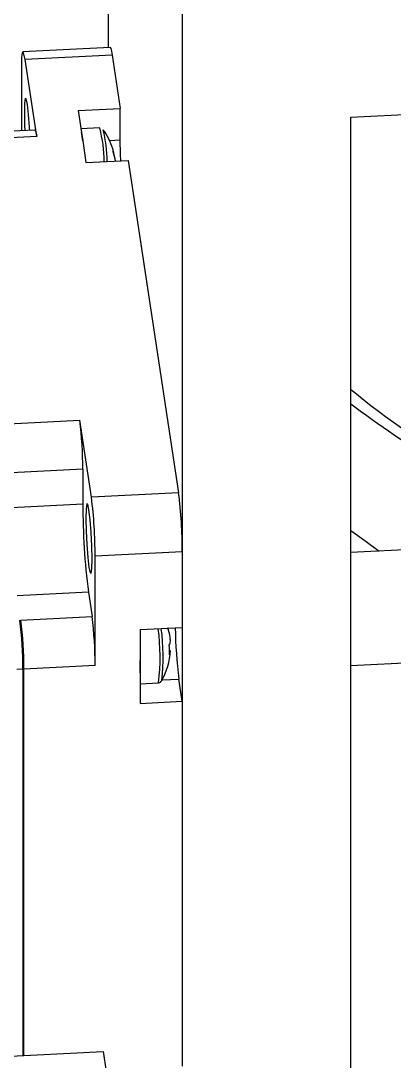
# Model space of a CAD drawing. Header units: millimetres. Extents: x 334 to 3694, y 0 to 2376.
# Drawn here: x 2550.12 to 2565.99, y 1110.24 to 1154.52 of the extents above; entities that cross this region are included whole.
import ezdxf

# ---------------------------------------------------------------- set-up
doc = ezdxf.new("R2010")
doc.units = ezdxf.units.MM
doc.header["$LTSCALE"] = 3
doc.layers.add('1_외형선', color=7, linetype='Continuous', lineweight=25)

msp = doc.modelspace()

# ---------------------------------------------------------------- linework, layer by layer
at = {"layer": '1_외형선'}
for p, q in [((2553.844, 1153.385), (2553.844, 1170.753)), ((2556.981, 1155.929), (2556.981, 1110.028)), ((2553.91, 1153.388), (2550.204, 1153.201)), ((2554.001, 1153.06), (2550.295, 1152.873)), ((2550.791, 1149.595), (2550.295, 1152.873)), ((2554.001, 1153.06), (2554.345, 1150.788)), ((2550.138, 1152.438), (2550.138, 1149.839)), ((2564.154, 1150.412), (2586.867, 1151.559)), ((2552.552, 1150.697), (2554.345, 1150.788)), ((2552.552, 1150.697), (2552.692, 1149.771)), ((2554.345, 1149.451), (2554.345, 1150.788)), ((2564.154, 1103.869), (2564.154, 1150.412)), ((2550.716, 1149.868), (2547.687, 1149.715)), ((2550.791, 1149.595), (2547.763, 1149.442)), ((2553.47, 1149.961), (2552.669, 1149.921)), ((2552.692, 1149.771), (2552.748, 1149.405)), ((2552.748, 1149.405), (2552.886, 1148.489)), ((2553.886, 1149.428), (2554.345, 1149.451)), ((2552.886, 1148.489), (2554.68, 1148.579)), ((2554.68, 1148.579), (2556.824, 1134.427)), ((2549.593, 1137.365), (2552.622, 1137.518)), ((2553.119, 1134.24), (2552.622, 1137.518)), ((2552.752, 1135.431), (2549.724, 1135.278)), ((2552.752, 1135.431), (2552.752, 1133.961)), ((2556.824, 1134.427), (2553.119, 1134.24)), ((2549.724, 1133.808), (2552.752, 1133.961)), ((2556.981, 1131.922), (2553.275, 1131.735)), ((2556.981, 1131.922), (2556.981, 1128.696)), ((2567.007, 1132.035), (2564.154, 1131.891)), ((2553.275, 1127.081), (2553.275, 1131.735)), ((2552.988, 1130.203), (2549.959, 1130.051)), ((2552.988, 1130.203), (2553.145, 1129.168)), ((2550.116, 1129.015), (2553.145, 1129.168)), ((2555.188, 1128.605), (2556.981, 1128.696)), ((2555.188, 1128.605), (2555.188, 1127.29)), ((2550.222, 1126.998), (2550.221, 1126.958)), ((2550.224, 1126.959), (2550.222, 1126.998)), ((2553.275, 1127.081), (2550.247, 1126.928)), ((2555.188, 1127.29), (2555.188, 1126.771)), ((2564.154, 1127.084), (2567.249, 1127.241)), ((2550.207, 1126.926), (2549.948, 1126.913)), ((2550.221, 1126.958), (2550.207, 1126.926)), ((2550.207, 1126.926), (2550.207, 1110.482)), ((2550.222, 1126.636), (2550.222, 1110.482)), ((2550.247, 1126.928), (2550.224, 1126.959)), ((2550.247, 1110.484), (2550.247, 1126.928)), ((2555.188, 1126.771), (2555.188, 1125.469)), ((2555.188, 1126.305), (2555.964, 1126.344)), ((2556.115, 1126.452), (2556.109, 1126.437)), ((2556.125, 1126.465), (2556.839, 1126.501)), ((2556.981, 1125.56), (2556.839, 1126.501)), ((2555.188, 1125.469), (2556.981, 1125.56)), ((2556.981, 1125.56), (2556.981, 1110.028)), ((2547.714, 1110.356), (2553.617, 1110.654)), ((2553.617, 1110.654), (2555.218, 1100.095))]:
    msp.add_line(p, q, dxfattribs=at)
at = {"layer": '1_외형선', "flags": 128}
for points in [[(2550.295, 1152.873), (2550.264, 1153.047), (2550.235, 1153.157), (2550.208, 1153.2), (2550.184, 1153.174), (2550.164, 1153.081), (2550.15, 1152.922), (2550.141, 1152.705), (2550.138, 1152.438)], [(2553.91, 1153.388), (2553.913, 1153.388), (2553.94, 1153.344), (2553.97, 1153.234), (2554.001, 1153.06)], [(2550.5, 1149.857), (2550.492, 1149.989), (2550.449, 1150.535), (2550.399, 1150.958), (2550.349, 1151.195), (2550.307, 1151.209), (2550.278, 1150.999), (2550.269, 1150.596), (2550.278, 1150.062), (2550.287, 1149.847)], [(2550.716, 1149.868), (2550.719, 1149.868), (2550.741, 1149.832), (2550.766, 1149.74), (2550.791, 1149.595)], [(2554.365, 1148.563), (2554.355, 1148.848), (2554.345, 1149.451)], [(2553.014, 1131.256), (2553.064, 1131.019), (2553.106, 1131.005), (2553.135, 1131.215), (2553.145, 1131.618), (2553.135, 1132.152), (2553.106, 1132.737), (2553.064, 1133.282), (2553.014, 1133.705), (2552.964, 1133.942), (2552.922, 1133.957), (2552.893, 1133.746), (2552.883, 1133.343), (2552.893, 1132.809), (2552.922, 1132.224), (2552.964, 1131.679), (2553.014, 1131.256)], [(2564.154, 1132.832), (2564.794, 1132.353), (2565.354, 1131.951)], [(2556.439, 1127.824), (2556.437, 1127.841), (2556.437, 1127.841)]]:
    msp.add_lwpolyline(points, dxfattribs=at)
at = {"layer": '1_외형선'}
for centre, radius, start, end in [((2548.243, 1148.91), 4.531, 6.2792, 10.9561), ((2547.858, 1148.485), 5.803, 0.4273, 14.7437), ((2551.166, 1148.163), 3, 17.6992, 34.9966), ((2547.263, 1148.405), 6.53, 1.1375, 13.0871), ((2553.567, 1148.928), 0.48, 1.9503, 22.9736), ((2551.601, 1148.349), 2.527, 10.4764, 15.2197), ((2551.638, 1148.177), 2.527, 8.2258, 17.6747), ((2588.35, 1169.973), 39.921, 232.6915, 239.1734), ((2536.072, 1135.434), 16.681, 359.9893, 7.1781), ((2533.258, 1131.739), 20.017, 359.9893, 7.1781), ((2536.964, 1131.926), 20.017, 359.9893, 7.1781), ((2582.778, 1133.955), 30.026, 179.9893, 187.1781), ((2533.526, 1126.929), 16.681, 359.9893, 7.1781), ((2534.226, 1126.966), 15.996, 0.1145, 7.1813), ((2533.566, 1126.931), 16.681, 359.9893, 7.1781), ((2536.595, 1127.084), 16.681, 359.9893, 7.1781), ((2547.39, 1127.476), 8.648, 352.4785, 7.7629), ((2546.061, 1127.434), 10.102, 354.4202, 6.916), ((2553.963, 1127.916), 2.527, 8.2258, 17.6747), ((2553.926, 1128.087), 2.527, 10.4763, 13.2401), ((2577.379, 1129.109), 20.705, 181.1859, 187.2342), ((2555.975, 1128.165), 0.502, 334.574, 355.4255), ((2553.745, 1127.689), 2.697, 356.8197, 5.5219), ((2552.015, 1127.847), 4.47, 3.5663, 5.5296), ((2553.49, 1127.901), 3, 330.7861, 356.2848), ((2555.984, 1127.755), 0.502, 334.574, 355.4255), ((2542.521, 1127.031), 12.67, 358.8262, 1.1738)]:
    msp.add_arc(centre, radius, start, end, dxfattribs=at)
for centre, major_axis, ratio, start_param, end_param in [((2550.611, 1127.756), (0.24, 1.618), 0.192562, 2.114289, 2.363345), ((2549.555, 1127.702), (-0.427, 1.581), 0.328601, 3.887233, 4.13629)]:
    msp.add_ellipse(centre, major_axis=major_axis, ratio=ratio, start_param=start_param, end_param=end_param, dxfattribs=at)
for points, knots in [([(2586.06, 1129.331), (2585.674, 1129.404), (2583.775, 1129.766), (2580.504, 1130.678), (2576.301, 1132.074), (2572.335, 1133.747), (2568.69, 1135.66), (2565.942, 1137.359), (2564.572, 1138.475), (2564.154, 1138.815)], [0, 0, 0, 0, 0.043859, 0.21582, 0.390496, 0.56703, 0.744508, 0.921986, 1, 1, 1, 1]), ([(2555.965, 1126.347), (2555.987, 1126.349), (2556.03, 1126.354), (2556.078, 1126.393), (2556.109, 1126.434), (2556.122, 1126.461), (2556.125, 1126.475), (2556.126, 1126.478)], [0, 0, 0, 0, 0.212973, 0.431369, 0.648705, 0.930462, 1, 1, 1, 1])]:
    msp.add_open_spline(points, degree=3, knots=knots, dxfattribs=at)

doc.saveas('drawing.dxf')
